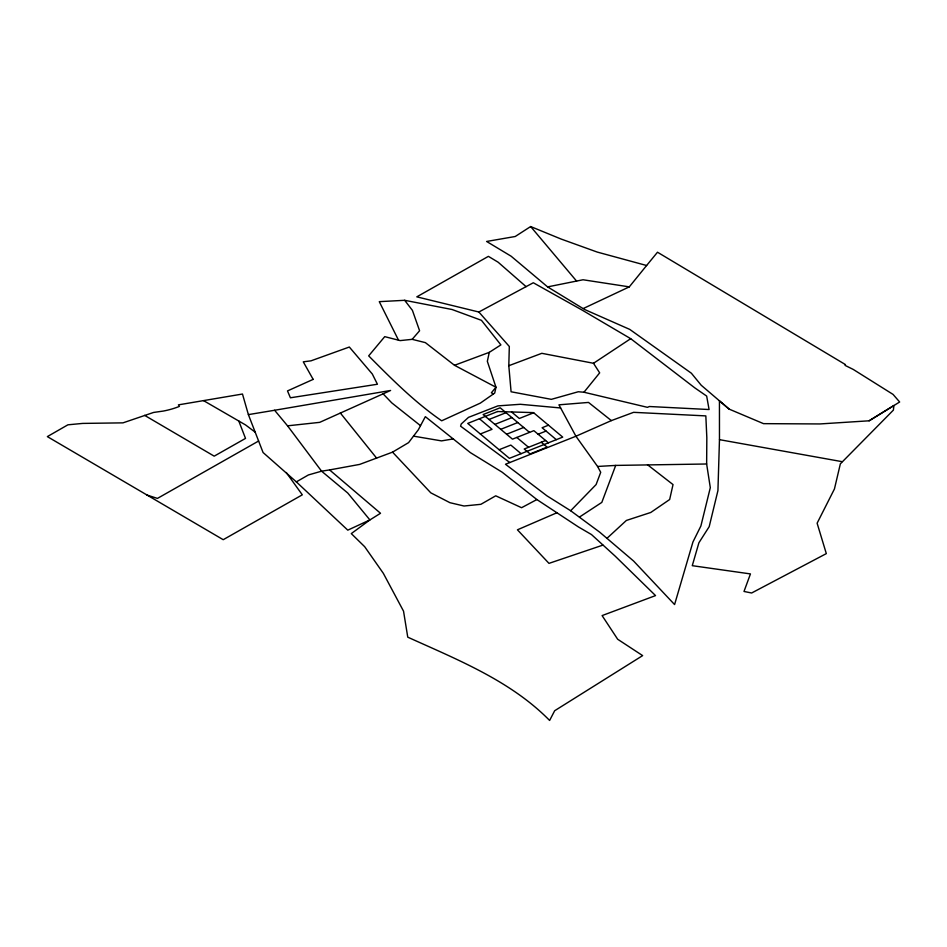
<?xml version="1.0" encoding="UTF-8"?>
<svg xmlns="http://www.w3.org/2000/svg" width="947" height="947" viewBox="0 0 947 947"><rect width="100%" height="100%" fill="white"/><g stroke="black" fill="none" stroke-linecap="round" stroke-linejoin="round"><path stroke-width="1.42" d="M706.64 463.994L706.829 437.703L705.835 415.899L633.59 412.336L611.371 420.598L575.93 436.236L505.473 464.255L546.964 495.849L570.662 510.741L599.7 532.167L633.626 561.062L674.584 604.565L692.944 541.98L700.898 525.964L710.309 487.669L706.64 463.994L615.704 465.415L597.569 466.457L575.93 436.236L558.931 404.831L588.513 402.428L611.371 420.598M478.862 312.013L533.303 282.762L581.683 309.835L630.702 338.683L694.802 387.868L706.663 396.071L709.078 409.53L649.405 406.512L647.44 407.328L583.968 392.236L578.274 391.75L551.343 399.35L511.084 391.774L508.799 365.72L509.32 346.495L478.862 312.013L416.81 296.849L488.403 256.353L498.134 262.212L526.094 286.645M729.143 409.116L719.448 400.83L719.471 439.657L717.933 490.582L709.196 526.662L698.91 542.761L692.269 565.679L750.45 573.918L743.999 591.461L751.634 593L826.317 553.616L817.119 523.206L834.449 488.936L840.356 463.841L893.388 410.11L893.921 405.505L869.121 420.799L819.889 423.948L763.519 423.652L729.143 409.116L701.206 385.24L691.381 373.225L629.731 329.39L584.666 309.527L547.603 286.894L511.12 256.211L486.616 241.461L515.227 236.501L530.651 226.546L561.109 239.046L597.226 252.068L646.612 265.503L657.49 252.222L845.411 364.571L845.091 365.4L853.2 369.401L893.08 394.425L899.65 402.002L869.121 420.799M398.509 340.162L379.274 301.655L404.665 300.306L452.086 309.515L481.455 320.335L500.892 344.897L489.279 352.355L487.338 361.34L495.979 387.252L494.713 393.052L480.354 403.102L441.681 420.799C414.833 402.333 391.608 378.942 368.679 355.871L384.731 336.647L400.179 340.6L412.17 339.334L425.369 342.625L454.513 365.293L495.979 387.252L491.375 392.792L493.411 393.964M615.704 465.415L601.807 502.407L579.54 517.015M583.518 308.414L629.293 286.87L646.612 265.503M583.968 392.236L599.664 372.858L593.497 363.281L541.814 353.314L508.799 365.72M412.17 339.334L419.592 330.752L412.418 310.356L404.665 300.306M570.662 510.741L596.101 484.568L600.718 472.304L597.569 466.457M606.885 538.405L626.381 520.448L650.778 512.469L669.659 499.519L673.021 484.58L647.499 464.74M593.497 363.281L630.702 338.683M329.592 469.925L359.647 464.409L392.543 452.145L408.583 442.628L418.302 429.808L425.345 416.668L470.351 452.619L502.123 472.174L536.878 499.554L578.368 526.899L591.496 534.57L615.219 556.173L655.549 595.592L602.103 615.586L617.669 639.249L642.646 655.608L554.682 710.724L549.615 720.454C510.646 680.775 457.555 659.739 407.755 637.165L403.54 611.182L383.346 573.349L364.69 546.715L351.29 533.599L369.898 519.927L380.516 513.274L329.592 469.925L321.578 471.18L308.402 474.956L296.34 481.869L263.065 452.512L248.386 414.62L242.479 394.023L178.403 404.866L179.421 406.358L178.296 406.831A61.91 35.737 0 0 1 163.358 411.057L153.603 412.442L122.968 422.859L82.661 423.416L67.912 424.812L47.35 436.614L223.22 539.695L302.306 494.831L286.266 472.506M258.614 441.018L157.439 498.406L146.643 494.95M536.878 499.554L521.572 507.71L495.731 495.814L480.887 504.313L464.018 506.006L449.932 502.691L430.79 492.831L392.543 452.145M274.606 410.264L390.59 390.472L319.707 422.35L287.557 425.83L274.606 410.264L248.386 414.62M556.777 512.812L517.429 529.811L548.976 563.37L602.908 545.117M488.995 419.474L506.041 412.691M494.867 424.398L511.913 417.615M480.342 433.975L492.038 429.322L479.431 418.752M533.67 412.774L519.323 418.479L511.546 411.957M500.738 429.322L517.784 422.54M506.609 434.235L523.655 427.464M548.491 425.191L542.098 427.736L556.327 439.668M499.128 449.718L510.824 445.066L521.099 453.684M538.109 434.223L546.064 431.063M545.59 440.509L524.212 449.008L530.083 453.921L547.129 447.15L541.27 442.225M454.513 365.293L489.279 352.355M547.603 286.894L583.056 279.767L629.293 286.87M453.459 438.875L441.515 440.888L413.519 436.141M560.624 407.968L520.353 404.286L497.921 405.884L468.481 417.367L461.201 424.019L460.609 426.197L509.806 462.515M842.037 461.651L719.471 439.657M203.546 400.617L245.545 424.931L255.181 432.163M144.607 415.354L214.2 456.158L245.51 438.402L238.751 420.942M420.515 425.677L391.762 402.866L383.109 393.834M548.372 442.829L533.859 430.66L512.481 439.159L483.124 414.549L500.17 407.778L529.527 432.377M516.802 437.443L528.544 447.28M296.34 481.869L347.786 530.154L369.898 519.927L347.762 493.032L321.578 471.18L287.557 425.83M530.651 226.546L576.593 281.105M340.316 412.987L376.586 458.099M313.161 379.38L287.497 390.922L290.409 397.787L377.427 384.245L372.313 374.018L349.325 347.028L311.007 360.831L303.277 361.837L313.161 379.38M497.577 411.531L467.723 423.404L509.391 458.336L562.719 437.123L533.492 412.62L497.577 411.531"/></g></svg>
